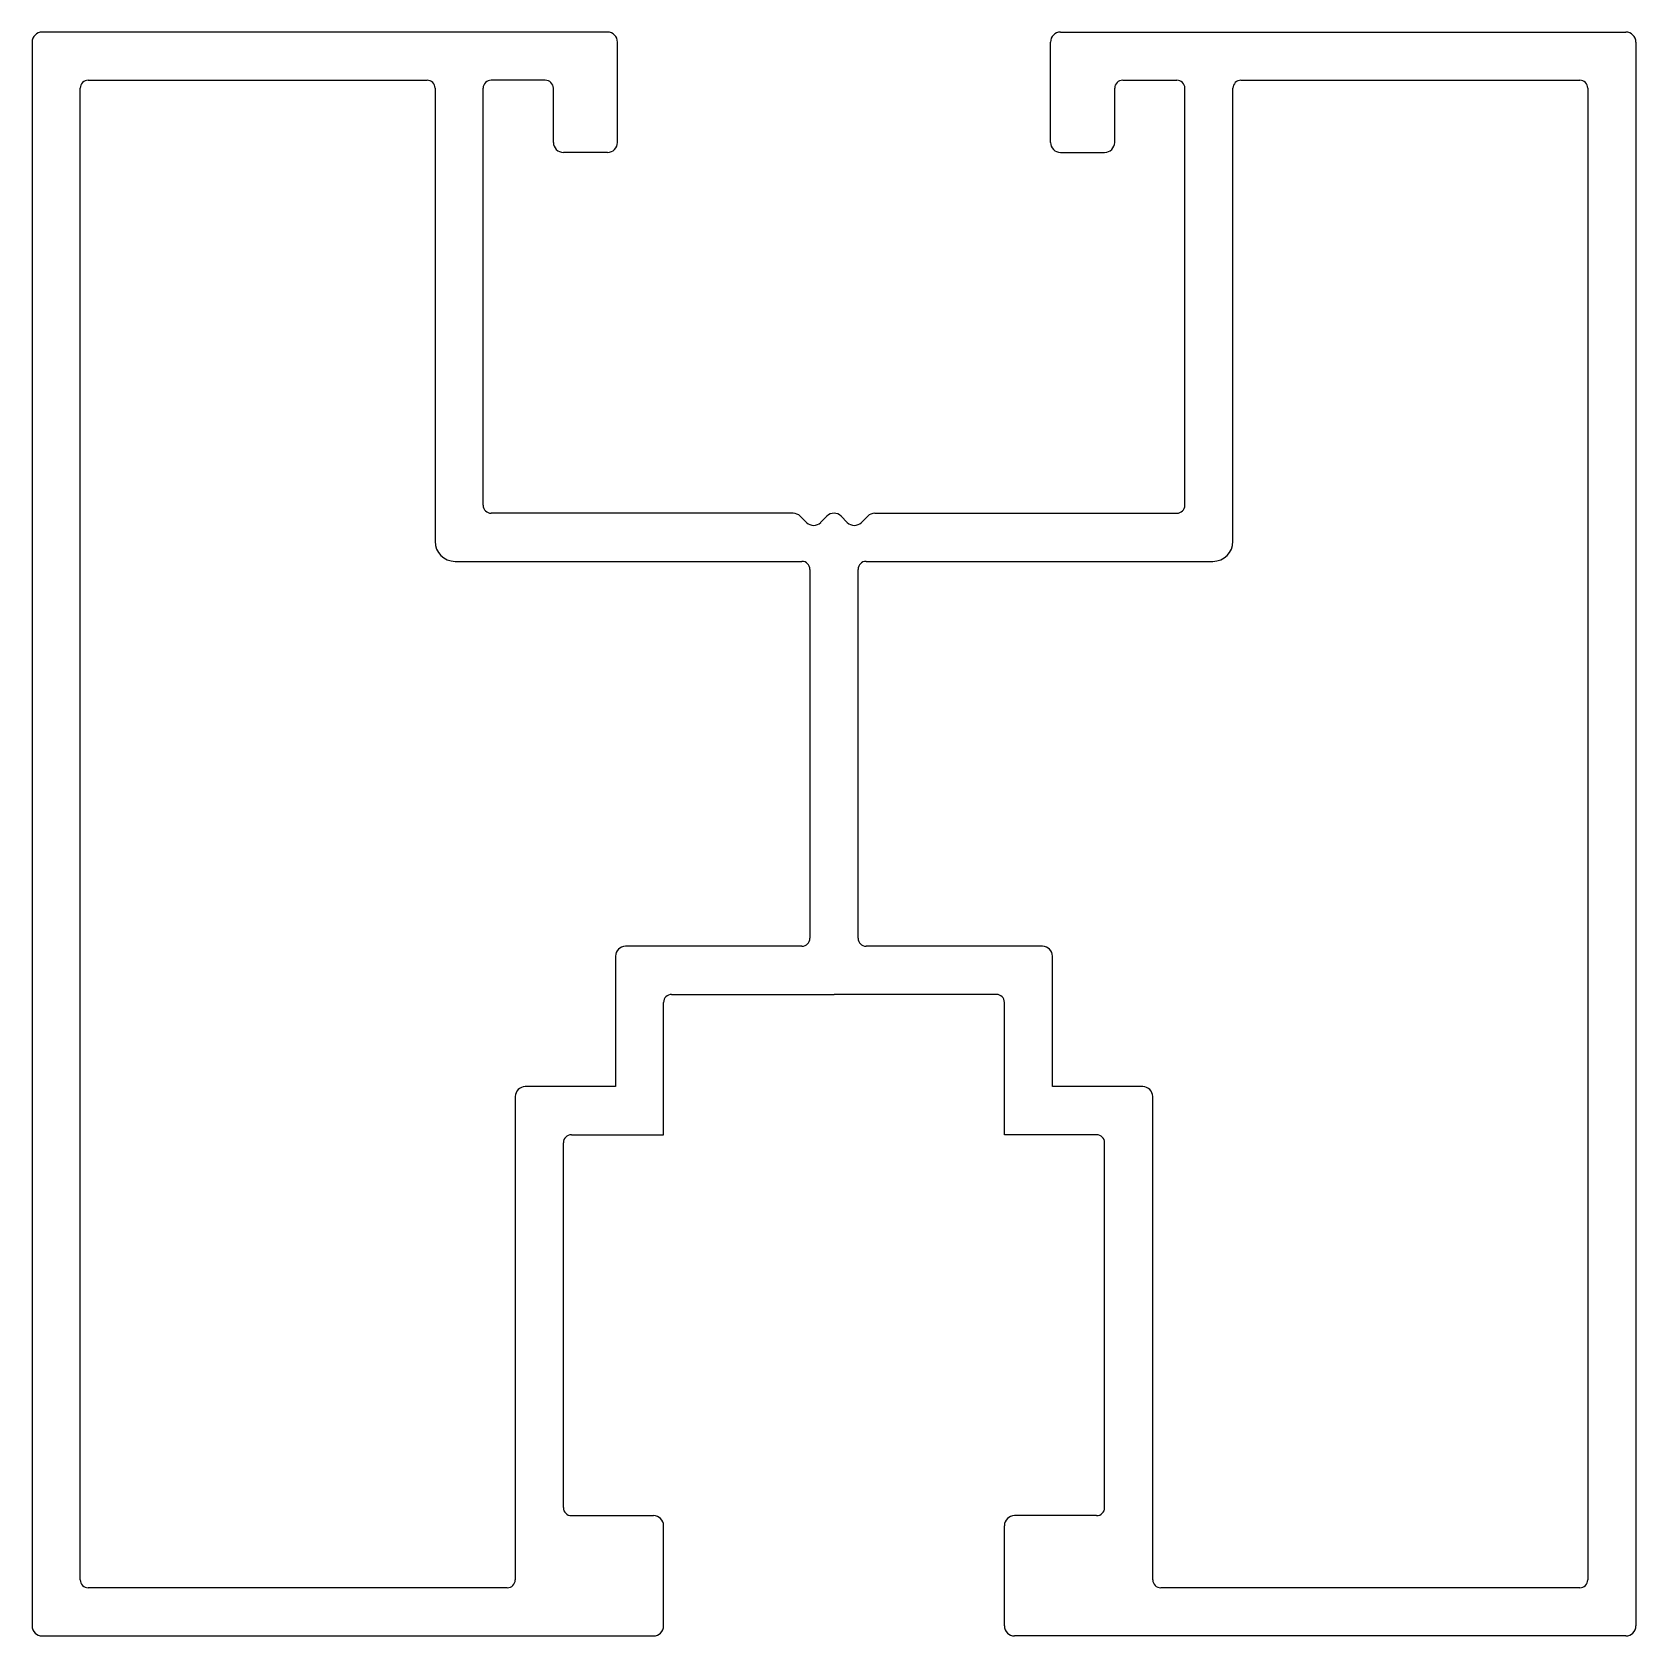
# Model space of a CAD drawing. Extents: x 2660.1 to 2700.1, y 1615.5 to 1655.5.
import ezdxf

# ---------------------------------------------------------------- set-up
doc = ezdxf.new("R2010")
doc.units = 0
doc.layers.get('0').update_dxf_attribs({"linetype": 'CONTINUOUS'})

msp = doc.modelspace()

# ---------------------------------------------------------------- linework, layer by layer
for p, q in [((2660.112, 1655.237), (2660.112, 1615.737)), ((2674.462, 1655.487), (2660.362, 1655.487)), ((2674.712, 1652.737), (2674.712, 1655.237)), ((2685.512, 1652.737), (2685.512, 1655.237)), ((2685.762, 1655.487), (2699.862, 1655.487)), ((2700.112, 1655.237), (2700.112, 1615.737)), ((2661.312, 1616.887), (2661.312, 1654.087)), ((2661.512, 1654.287), (2669.962, 1654.287)), ((2670.162, 1654.087), (2670.162, 1642.787)), ((2671.362, 1643.687), (2671.362, 1654.087)), ((2672.912, 1654.287), (2671.562, 1654.287)), ((2673.112, 1652.737), (2673.112, 1654.087)), ((2687.112, 1652.737), (2687.112, 1654.087)), ((2687.312, 1654.287), (2688.662, 1654.287)), ((2688.862, 1643.687), (2688.862, 1654.087)), ((2690.062, 1642.787), (2690.062, 1654.087)), ((2690.262, 1654.287), (2698.712, 1654.287)), ((2698.912, 1654.087), (2698.912, 1616.887)), ((2674.462, 1652.487), (2673.362, 1652.487)), ((2685.762, 1652.487), (2686.862, 1652.487)), ((2679.093, 1643.487), (2671.562, 1643.487)), ((2679.426, 1643.259), (2679.27, 1643.414)), ((2679.935, 1643.414), (2679.779, 1643.259)), ((2680.289, 1643.414), (2680.444, 1643.259)), ((2680.798, 1643.259), (2680.953, 1643.414)), ((2681.13, 1643.487), (2688.662, 1643.487)), ((2670.662, 1642.287), (2679.312, 1642.287)), ((2679.512, 1642.087), (2679.512, 1632.887)), ((2680.712, 1632.887), (2680.712, 1642.087)), ((2680.912, 1642.287), (2689.562, 1642.287)), ((2674.662, 1632.437), (2674.662, 1629.187)), ((2679.312, 1632.687), (2674.912, 1632.687)), ((2685.312, 1632.687), (2680.912, 1632.687)), ((2685.562, 1629.187), (2685.562, 1632.437)), ((2675.862, 1627.987), (2675.862, 1631.287)), ((2676.062, 1631.487), (2680.112, 1631.487)), ((2684.162, 1631.487), (2680.112, 1631.487)), ((2684.362, 1627.987), (2684.362, 1631.287)), ((2672.162, 1628.937), (2672.162, 1616.887)), ((2674.662, 1629.187), (2672.412, 1629.187)), ((2687.812, 1629.187), (2685.562, 1629.187)), ((2688.062, 1616.887), (2688.062, 1628.937)), ((2673.362, 1618.687), (2673.362, 1627.787)), ((2673.562, 1627.987), (2675.862, 1627.987)), ((2686.662, 1627.987), (2684.362, 1627.987)), ((2686.862, 1618.687), (2686.862, 1627.787)), ((2673.562, 1618.487), (2675.612, 1618.487)), ((2686.662, 1618.487), (2684.612, 1618.487)), ((2675.862, 1615.737), (2675.862, 1618.237)), ((2684.362, 1615.737), (2684.362, 1618.237)), ((2671.962, 1616.687), (2661.512, 1616.687)), ((2698.712, 1616.687), (2688.262, 1616.687)), ((2660.362, 1615.487), (2675.612, 1615.487)), ((2699.862, 1615.487), (2684.612, 1615.487))]:
    msp.add_line(p, q)
for centre, radius, start, end in [((2660.362, 1655.237), 0.25, 90, 180), ((2674.462, 1655.237), 0.25, 0, 90), ((2685.762, 1655.237), 0.25, 90, 180), ((2699.862, 1655.237), 0.25, 0, 90), ((2661.512, 1654.087), 0.2, 90, 180), ((2669.962, 1654.087), 0.2, 0, 90), ((2671.562, 1654.087), 0.2, 90, 180), ((2672.912, 1654.087), 0.2, 0, 90), ((2687.312, 1654.087), 0.2, 90, 180), ((2688.662, 1654.087), 0.2, 0, 90), ((2690.262, 1654.087), 0.2, 90, 180), ((2698.712, 1654.087), 0.2, 360, 90), ((2673.362, 1652.737), 0.25, 180, 270), ((2674.462, 1652.737), 0.25, 270, 0), ((2685.762, 1652.737), 0.25, 180, 270), ((2686.862, 1652.737), 0.25, 270, 0), ((2671.562, 1643.687), 0.2, 180, 270), ((2688.662, 1643.687), 0.2, 270, 0), ((2679.093, 1643.237), 0.25, 45, 90), ((2679.603, 1643.435), 0.25, 225, 315), ((2680.112, 1643.237), 0.25, 45, 135), ((2680.621, 1643.435), 0.25, 225, 315), ((2681.13, 1643.237), 0.25, 90, 135), ((2670.662, 1642.787), 0.5, 180, 270), ((2689.562, 1642.787), 0.5, 270, 0), ((2679.312, 1642.087), 0.2, 0, 90), ((2680.912, 1642.087), 0.2, 90, 180), ((2679.312, 1632.887), 0.2, 270, 0), ((2680.912, 1632.887), 0.2, 180, 270), ((2674.912, 1632.437), 0.25, 90, 180), ((2685.312, 1632.437), 0.25, 0, 90), ((2676.062, 1631.287), 0.2, 90, 180), ((2684.162, 1631.287), 0.2, 0, 90), ((2672.412, 1628.937), 0.25, 90, 180), ((2687.812, 1628.937), 0.25, 0, 90), ((2673.562, 1627.787), 0.2, 90, 180), ((2686.662, 1627.787), 0.2, 0, 90), ((2673.562, 1618.687), 0.2, 180, 270), ((2675.612, 1618.237), 0.25, 0, 90), ((2684.612, 1618.237), 0.25, 90, 180), ((2686.662, 1618.687), 0.2, 270, 0), ((2661.512, 1616.887), 0.2, 180, 270), ((2671.962, 1616.887), 0.2, 270, 0), ((2688.262, 1616.887), 0.2, 180, 270), ((2698.712, 1616.887), 0.2, 270, 0), ((2660.362, 1615.737), 0.25, 180, 270), ((2675.612, 1615.737), 0.25, 270, 0), ((2684.612, 1615.737), 0.25, 180, 270), ((2699.862, 1615.737), 0.25, 270, 0)]:
    msp.add_arc(centre, radius, start, end)

doc.saveas('drawing.dxf')
